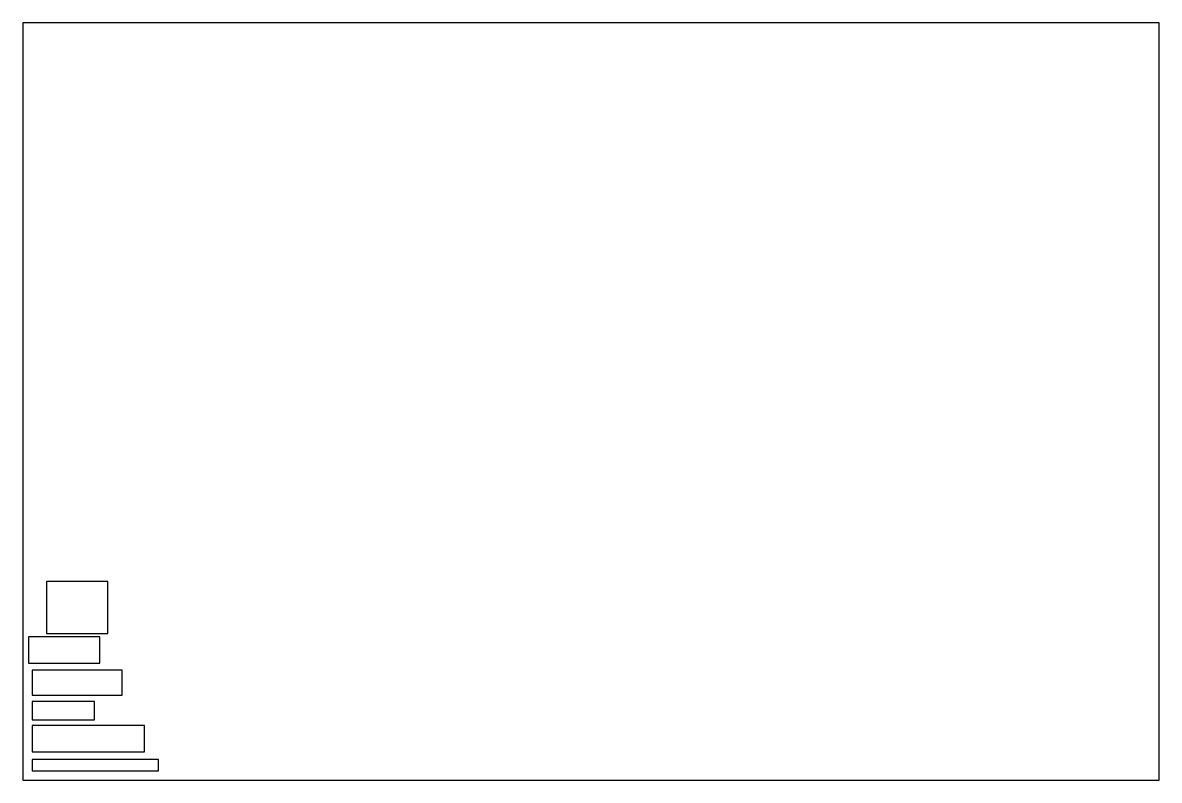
# Model space of a CAD drawing. Header units: millimetres. Extents: x 0 to 600, y 0 to 400.
import ezdxf

# ---------------------------------------------------------------- set-up
doc = ezdxf.new("R2010")
doc.units = ezdxf.units.MM

msp = doc.modelspace()

# ---------------------------------------------------------------- linework, layer by layer
at = {"layer": 'PARTS', "color": 1}
for points in [[(12.57, 77.43), (44.99, 77.43), (44.99, 104.99), (12.57, 104.99)], [(3.11, 61.89), (40.7, 61.89), (40.7, 75.7), (3.11, 75.7)], [(5, 45), (52.43, 45), (52.43, 58.22), (5, 58.22)], [(5, 41.62), (5, 32), (37.85, 32), (37.85, 41.62)], [(5, 28.95), (5, 15), (64.32, 15), (64.32, 28.95)], [(5, 11.02), (5, 5), (71.67, 5), (71.67, 11.02)]]:
    msp.add_lwpolyline(points, close=True, dxfattribs=at)
at = {"layer": 'SHEET', "color": 8}
msp.add_lwpolyline([(0, 0), (600, 0), (600, 400), (0, 400), (0, 0)], dxfattribs=at)

doc.saveas('drawing.dxf')
